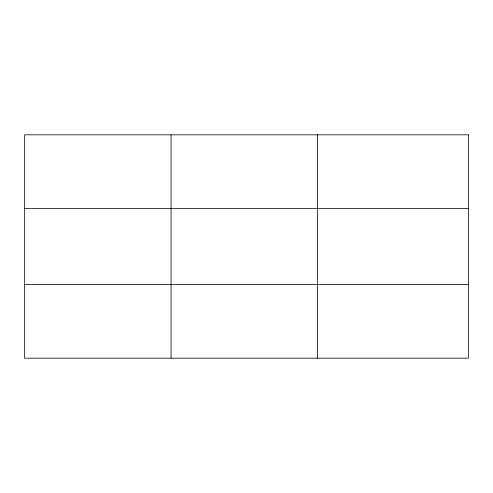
<?xml version="1.0" encoding="UTF-8"?>
<svg xmlns="http://www.w3.org/2000/svg" width="493" height="493" viewBox="0 0 493 493"><rect width="100%" height="100%" fill="white"/><g stroke="black" fill="none" stroke-linecap="round" stroke-linejoin="round"><path stroke-width="0.74" d="M171.071 134.823L171.071 358.177M317.492 134.823L317.492 358.177M24.65 208.533L468.35 208.533M24.65 284.467L468.35 284.467M468.35 134.823L468.35 358.177L24.65 358.177L24.65 134.823L468.35 134.823"/></g></svg>
